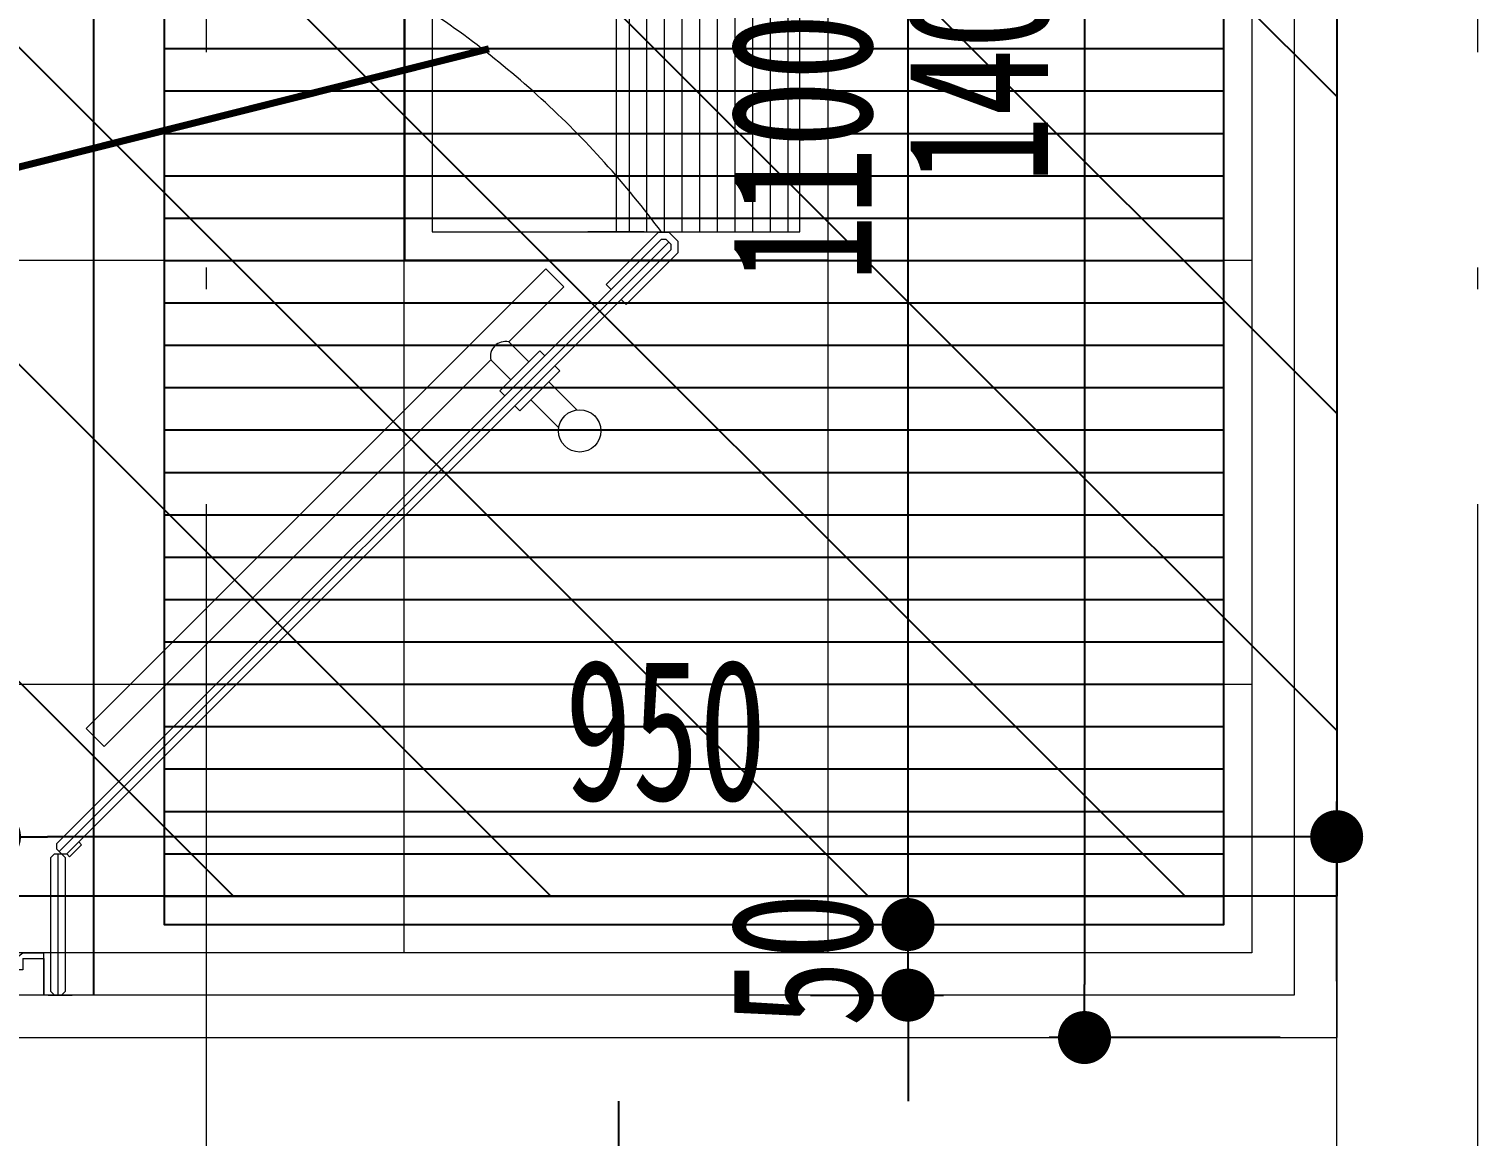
# Model space of a CAD drawing. Header units: millimetres. Extents: x 815519 to 890079, y 147095 to 251022.
# Drawn here: x 875116 to 876142, y 214548 to 215332 of the extents above; entities that cross this region are included whole.
import ezdxf

# ---------------------------------------------------------------- set-up
doc = ezdxf.new("R2010")
doc.units = ezdxf.units.MM
doc.header["$LTSCALE"] = 1000
for name, pattern in [('DASH', [0.35, 0.25, -0.1]), ('DASHDOT', [1, 0.5, -0.25, 0, -0.25]), ('DOTE', [61.468, 50.8, -5.08, 0.508, -5.08]), ('HIDDEN2', [0.1875, 0.125, -0.0625])]:
    doc.linetypes.add(name, pattern=pattern)
doc.layers.get('Defpoints').update_dxf_attribs({"color": 1})
for name, color, linetype in [('A-完成面尺寸标注', 53, 'Continuous'), ('FC-地面分割', 142, 'Continuous'), ('FC-材料分缝', 8, 'Continuous'), ('FLOOR_HATCH', 9, 'Continuous'), ('HOLE', 7, 'Continuous')]:
    doc.layers.add(name, color=color, linetype=linetype)
for name, color, linetype, lineweight in [('EL-线路控制', 11, 'Continuous', 0), ('FC-地面尺寸', 53, 'Continuous', 0), ('FF-DOOR', 61, 'Continuous', 0), ('FF-洁具', 32, 'Continuous', 0), ('L-梁', 91, 'DASH', 0), ('RC-天花灯具', 140, 'Continuous', 0), ('RC-天花造型', 40, 'Continuous', 0), ('S-WALL', 255, 'Continuous', 0), ('S-装饰完成线', 30, 'Continuous', 0), ('S-轴线', 149, 'DOTE', 0), ('S-门套', 141, 'Continuous', 0)]:
    doc.layers.add(name, color=color, linetype=linetype, lineweight=lineweight)
doc.styles.add('TH-STYLE1', font='', dxfattribs={"width": 0.7})
doc.styles.get('TH-STYLE1').set_extended_font_data('STFangsong')
doc.dimstyles.new('[布局]1：50', dxfattribs={"dimtxt": 2, "dimasz": 0.75, "dimexe": 0.5, "dimexo": 0.8, "dimgap": 0.5, "dimtad": 1, "dimdec": 0, "dimlfac": 50, "dimrnd": 5, "dimdsep": 46, "dimtxsty": 'TH-STYLE1', "dimblk": 'DOT', "dimcen": 1, "dimdle": 0.5, "dimclrd": 53, "dimclre": 53, "dimclrt": 53, "dimadec": 0, "dimazin": 0, "dimtfac": 1, "dimtdec": 0, "dimtix": 1, "dimtmove": 2, "dimatfit": 3, "dimldrblk": 'HBA_DIMENSION_TICK-天华', "dimfxl": 3, "dimfxlon": 1, "dimarcsym": 0})

# ---------------------------------------------------------------- blocks, each defined once
blk = doc.blocks.new('*U68')
at = {"ltscale": 0.3}
for p, q in [((25, 300), (10, 300)), ((10, 270), (10, 300)), ((46.1, 284), (25, 300)), ((10, 296), (10, 270)), ((25, 296), (10, 296)), ((10, 270), (10, 296)), ((22.6, 296), (22.6, 296)), ((25, 296), (25, 288)), ((25, 288), (33, 288)), ((33, 288), (33, 280)), ((33, 280), (57, 280)), ((60, 284), (46.1, 284)), ((60, 277), (57, 280)), ((65, 279), (60, 284)), ((60, 270), (60, 277)), ((65, 270), (65, 279)), ((10, 270), (60, 270)), ((10, 270), (65, 270)), ((45, 120), (45, 270)), ((55, 120), (55, 270)), ((75, 270), (65, 270)), ((75, 217), (75, 270)), ((75, 227), (78.6, 227)), ((78.6, 222), (78.6, 227)), ((81.4, 227), (85, 227)), ((81.4, 222), (81.4, 227)), ((85, 227), (85, 187)), ((65, 217), (65, 197)), ((75, 217), (65, 217)), ((78.6, 222), (81.4, 222)), ((65, 197), (75, 197)), ((75, 120), (75, 197)), ((85, 187), (75, 187)), ((10, 120), (10, 90)), ((10, 120), (60, 120)), ((10, 94), (10, 120)), ((10, 120), (65, 120)), ((10, 120), (10, 94)), ((60, 113), (57, 110)), ((60, 120), (60, 113)), ((75, 120), (65, 120)), ((65, 120), (65, 111)), ((46.1, 106), (25, 90)), ((33, 102), (33, 110)), ((33, 110), (57, 110)), ((60, 106), (46.1, 106)), ((65, 111), (60, 106)), ((25, 94), (10, 94)), ((22.6, 94), (22.6, 94)), ((25, 94), (25, 102)), ((25, 102), (33, 102)), ((25, 90), (10, 90))]:
    blk.add_line(p, q, dxfattribs=at)
blk.add_arc((80, 227), 3, 0, 180, dxfattribs=at)
blk = doc.blocks.new('wgwegwevberr')
at = {"layer": 'L-梁', "linetype": 'DASH'}
for p, q in [((845712.3, 142143.9), (845712.3, 145043.9)), ((845712.3, 143443.9), (848112.3, 143443.9))]:
    blk.add_line(p, q, dxfattribs=at)
blk = doc.blocks.new('_Dot')
at = {"color": 33, "linetype": 'ByBlock', "lineweight": -2}
blk.add_line((-0.5, 0), (-1, 0), dxfattribs=at)
at = {"color": 33, "linetype": 'ByBlock', "const_width": 0.5}
blk.add_lwpolyline([(-0.25, 0, 1), (0.25, 0, 1)], format="xyb", close=True, dxfattribs=at)
blk = doc.blocks.new('*D1168')
at = {"layer": 'A-完成面尺寸标注', "color": 53, "lineweight": -2, "ltscale": 0.5, "transparency": 16777216}
for p, q in [((876001.8, 216017.4), (875838.3, 216017.4)), ((875863.3, 215979.9), (875863.3, 214655)), ((876001.8, 214617.5), (875838.3, 214617.5))]:
    blk.add_line(p, q, dxfattribs=at)
at = {"layer": 'Defpoints', "color": 0, "ltscale": 0.5, "transparency": 16777216}
for p in [(876041.8, 216017.4, 6.9), (875863.3, 214617.5), (876041.8, 214617.5, 6.9)]:
    blk.add_point(p, dxfattribs=at)
at = {"layer": 'A-完成面尺寸标注', "color": 53, "lineweight": -2, "ltscale": 0.5, "transparency": 16777216, "xscale": 37.49999999999999, "yscale": 37.49999999999999, "zscale": 37.49999999999999}
for p, rotation in [((875863.3, 216017.4), 90), ((875863.3, 214617.5), 270)]:
    blk.add_blockref('_Dot', p, dxfattribs=dict(at, rotation=rotation))
at = {"layer": 'A-完成面尺寸标注', "color": 53, "ltscale": 0.5, "transparency": 16777216, "insert": (875788.3, 215317.5), "char_height": 100, "attachment_point": 5, "rotation": 90, "style": 'TH-STYLE1'}
blk.add_mtext('1400', dxfattribs=at)
blk = doc.blocks.new('HBA_DIMENSION_TICK-天华')
at = {"color": 50, "linetype": 'ByBlock'}
for points in [[(-72.714, 62.307), (-54.906, 79.963), (-12, -0.037), (0, 0)], [(-72.714, -62.307), (-54.906, -79.963), (-12, 0.037), (0, 0)]]:
    blk.add_solid(points, dxfattribs=at)
blk = doc.blocks.new('*D1169')
at = {"layer": 'A-完成面尺寸标注', "color": 53, "lineweight": -2, "ltscale": 0.5, "transparency": 16777216}
for p, q in [((875091.8, 214687.5), (875091.8, 214784.7)), ((876041.8, 214657.5), (876041.8, 214784.7)), ((876004.3, 214759.7), (875129.3, 214759.7))]:
    blk.add_line(p, q, dxfattribs=at)
at = {"layer": 'Defpoints', "color": 0, "ltscale": 0.5, "transparency": 16777216}
for p in [(875091.8, 214759.7), (875091.8, 214647.5, 6.9), (876041.8, 214617.5, 6.9)]:
    blk.add_point(p, dxfattribs=at)
at = {"layer": 'A-完成面尺寸标注', "color": 53, "lineweight": -2, "ltscale": 0.5, "transparency": 16777216, "xscale": 37.49999999999999, "yscale": 37.49999999999999, "zscale": 37.49999999999999, "rotation": 180}
blk.add_blockref('_Dot', (875091.8, 214759.7), dxfattribs=at)
at = {"layer": 'A-完成面尺寸标注', "color": 53, "lineweight": -2, "ltscale": 0.5, "transparency": 16777216, "xscale": 37.49999999999999, "yscale": 37.49999999999999, "zscale": 37.49999999999999}
blk.add_blockref('_Dot', (876041.8, 214759.7), dxfattribs=at)
at = {"layer": 'A-完成面尺寸标注', "color": 53, "ltscale": 0.5, "transparency": 16777216, "insert": (875566.8, 214834.7), "char_height": 100, "attachment_point": 5, "style": 'TH-STYLE1'}
blk.add_mtext('950', dxfattribs=at)
blk = doc.blocks.new('*D1262')
at = {"layer": 'Defpoints', "color": 0, "transparency": 16777216}
for p in [(875629.4, 214697.5), (875738.4, 214697.5), (875629.4, 214647.5)]:
    blk.add_point(p, dxfattribs=at)
at = {"layer": 'FC-地面尺寸', "color": 53, "lineweight": -2, "transparency": 16777216}
for p, q in [((875738.4, 214735), (875738.4, 214772.5)), ((875669.4, 214697.5), (875763.4, 214697.5)), ((875738.4, 214647.5), (875738.4, 214697.5)), ((875669.4, 214647.5), (875763.4, 214647.5)), ((875738.4, 214610), (875738.4, 214572.5))]:
    blk.add_line(p, q, dxfattribs=at)
at = {"layer": 'FC-地面尺寸', "color": 53, "lineweight": -2, "transparency": 16777216, "xscale": 37.49999999999999, "yscale": 37.49999999999999, "zscale": 37.49999999999999}
for p, rotation in [((875738.4, 214697.5), 270), ((875738.4, 214647.5), 90)]:
    blk.add_blockref('_Dot', p, dxfattribs=dict(at, rotation=rotation))
at = {"layer": 'FC-地面尺寸', "color": 53, "transparency": 16777216, "insert": (875663.4, 214672.5), "char_height": 100, "attachment_point": 5, "rotation": 90, "style": 'TH-STYLE1'}
blk.add_mtext('50', dxfattribs=at)
blk = doc.blocks.new('*D1263')
at = {"layer": 'Defpoints', "color": 0, "transparency": 16777216}
for p in [(875633.7, 215797.4), (875738.4, 215797.4), (875629.4, 214697.5)]:
    blk.add_point(p, dxfattribs=at)
at = {"layer": 'FC-地面尺寸', "color": 53, "lineweight": -2, "transparency": 16777216}
for p, q in [((875673.7, 215797.4), (875763.4, 215797.4)), ((875738.4, 214735), (875738.4, 215759.9)), ((875669.4, 214697.5), (875763.4, 214697.5))]:
    blk.add_line(p, q, dxfattribs=at)
at = {"layer": 'FC-地面尺寸', "color": 53, "lineweight": -2, "transparency": 16777216, "xscale": 37.49999999999999, "yscale": 37.49999999999999, "zscale": 37.49999999999999}
for p, rotation in [((875738.4, 215797.4), 90), ((875738.4, 214697.5), 270)]:
    blk.add_blockref('_Dot', p, dxfattribs=dict(at, rotation=rotation))
at = {"layer": 'FC-地面尺寸', "color": 53, "transparency": 16777216, "insert": (875663.4, 215247.5), "char_height": 100, "attachment_point": 5, "rotation": 90, "style": 'TH-STYLE1'}
blk.add_mtext('1100', dxfattribs=at)
blk = doc.blocks.new('*D1355')
at = {"layer": 'Defpoints', "color": 0, "transparency": 16777216}
for p in [(875381.8, 214497.5), (875381.8, 214347.5), (875533.6, 214347.5)]:
    blk.add_point(p, dxfattribs=at)
at = {"layer": 'FC-地面尺寸', "color": 53, "lineweight": -2, "transparency": 16777216}
for p, q in [((875533.6, 214535), (875533.6, 214572.5)), ((875421.8, 214497.5), (875558.6, 214497.5)), ((875533.6, 214497.5), (875533.6, 214347.5)), ((875421.8, 214347.5), (875558.6, 214347.5)), ((875533.6, 214310), (875533.6, 214272.5))]:
    blk.add_line(p, q, dxfattribs=at)
at = {"layer": 'FC-地面尺寸', "color": 53, "lineweight": -2, "transparency": 16777216, "xscale": 37.49999999999999, "yscale": 37.49999999999999, "zscale": 37.49999999999999}
for p, rotation in [((875533.6, 214497.5), 270), ((875533.6, 214347.5), 90)]:
    blk.add_blockref('_Dot', p, dxfattribs=dict(at, rotation=rotation))
at = {"layer": 'FC-地面尺寸', "color": 53, "transparency": 16777216, "insert": (875458.6, 214422.5), "char_height": 100, "attachment_point": 5, "rotation": 90, "style": 'TH-STYLE1'}
blk.add_mtext('150', dxfattribs=at)
blk = doc.blocks.new('A户型左模型')
at = {"layer": 'FLOOR_HATCH'}
h = blk.add_hatch(dxfattribs=at)
h.set_pattern_fill('ANSI31', color=256, scale=100, style=0)
h.set_pattern_definition([(45, (0, 0), (-112.2532, 112.2532), [])])
h.paths.add_polyline_path([(670918.3, -222328), (670918.3, -220728), (668518.3, -220728), (668518.3, -222328)])
at = {"layer": 'HOLE', "linetype": 'Continuous'}
blk.add_lwpolyline([(670918.3, -222328), (670918.3, -220728), (668518.3, -220728), (668518.3, -222328), (670918.3, -222328)], dxfattribs=at)
blk = doc.blocks.new('A$C197E678A')
h = blk.add_hatch()
h.set_pattern_fill('ANSI31', color=8, scale=100, angle=45)
h.set_pattern_definition([(90, (0, 0), (-12.5, 3e-15), [])])
h.paths.add_polyline_path([(20, 280.6), (150.3, 280.6), (150.3, 20), (20, 20)])
blk.add_line((0, 0), (0, 300))
at = {"color": 8}
blk.add_line((150.3, 280.6), (150.3, 20), dxfattribs=at)
blk.add_line((150.3, 280.6), (150.3, 20), dxfattribs=at)
blk.add_lwpolyline([(300, 0), (0, 0), (0, 300), (300, 300)], close=True)
for points in [[(150.3, 20), (20, 20), (20, 280.6), (150.3, 280.6)], [(170.3, 280.6), (130.3, 280.6)], [(150.3, 280.6), (280.6, 280.6), (280.6, 20), (150.3, 20)], [(130.3, 20), (170.3, 20)]]:
    blk.add_lwpolyline(points, dxfattribs=at)

msp = doc.modelspace()

# ---------------------------------------------------------------- linework, layer by layer
at = {"layer": 'EL-线路控制', "linetype": 'DASHDOT', "ltscale": 0.1, "const_width": 5}
msp.add_lwpolyline([(874117.5, 214984.1), (875441.8, 215317.5)], dxfattribs=at)
at = {"layer": 'FC-地面分割', "color": 142, "ltscale": 0.5}
msp.add_line((875161.8, 215987.4), (875161.8, 214647.5), dxfattribs=at)
msp.add_lwpolyline([(875961.8, 215797.4), (875211.8, 215797.4), (875211.8, 214697.5), (875961.8, 214697.5)], close=True, dxfattribs=at)
at = {"layer": 'FC-材料分缝', "color": 250, "ltscale": 0.5}
for p, q in [((875961.8, 215317.4), (875211.8, 215317.4)), ((875961.8, 215287.4), (875211.8, 215287.4)), ((875961.8, 215257.4), (875211.8, 215257.4)), ((875961.8, 215227.4), (875211.8, 215227.4)), ((875961.8, 215197.4), (875211.8, 215197.4)), ((875961.8, 215167.4), (875211.8, 215167.4)), ((875961.8, 215137.4), (875211.8, 215137.4)), ((875961.8, 215107.4), (875211.8, 215107.4)), ((875961.8, 215077.4), (875211.8, 215077.4)), ((875961.8, 215047.4), (875211.8, 215047.4)), ((875961.8, 215017.4), (875211.8, 215017.4)), ((875961.8, 214987.4), (875211.8, 214987.4)), ((875961.8, 214957.4), (875211.8, 214957.4)), ((875961.8, 214927.4), (875211.8, 214927.4)), ((875961.8, 214897.4), (875211.8, 214897.4)), ((875961.8, 214867.4), (875211.8, 214867.4)), ((875961.8, 214837.4), (875211.8, 214837.4)), ((875961.8, 214807.4), (875211.8, 214807.4)), ((875961.8, 214777.4), (875211.8, 214777.4)), ((875961.8, 214747.4), (875211.8, 214747.4)), ((875961.8, 214717.4), (875211.8, 214717.4))]:
    msp.add_line(p, q, dxfattribs=at)
at = {"layer": 'FF-DOOR', "color": 250, "ltscale": 85}
msp.add_line((875137.6, 214749.3), (875569, 215180.7), dxfattribs=at)
at = {"layer": 'FF-DOOR', "color": 8}
for p, q in [((875524.8, 215150.6), (875528.3, 215147.1)), ((875535.4, 215140), (875538.9, 215136.5)), ((875169.4, 214823.5), (875443.1, 215097.2))]:
    msp.add_line(p, q, dxfattribs=at)
at = {"layer": 'FF-DOOR', "color": 250}
msp.add_line((875136.9, 214647.5), (875136.9, 214747.5), dxfattribs=at)
at = {"layer": 'FF-DOOR', "color": 8}
for points in [[(875538.9, 215136.5), (875575.7, 215173.3), (875575.7, 215181), (875569.3, 215187.4), (875561.6, 215187.4), (875524.8, 215150.6)], [(875169.4, 214823.5), (875169.4, 214823.5), (875156.7, 214836.3), (875482, 215161.6), (875494.7, 215148.9), (875455.8, 215110)], [(875457.2, 215083.1), (875443.1, 215097.2)], [(875484.1, 215081.7), (875503.9, 215061.9)], [(875471.4, 215069), (875491.2, 215049.2)], [(875491.2, 215049.2), (875471.4, 215069)]]:
    msp.add_lwpolyline(points, dxfattribs=at)
at = {"layer": 'FF-DOOR'}
for points in [[(875142.9, 214747.5), (875570.7, 215175.4), (875570.7, 215178.9), (875567.2, 215182.4), (875563.7, 215182.4), (875135.8, 214754.6), (875135.8, 214751.1), (875139.3, 214747.5), (875142.9, 214747.5)], [(875141.8, 214745), (875141.8, 214650), (875139.3, 214647.5), (875134.3, 214647.5), (875131.8, 214650), (875131.8, 214745), (875134.3, 214747.5), (875139.3, 214747.5), (875141.8, 214745)]]:
    msp.add_lwpolyline(points, dxfattribs=at)
at = {"layer": 'FF-DOOR', "color": 8}
msp.add_lwpolyline([(875470, 215095.8), (875455.8, 215110, 0.555556), (875443.1, 215097.2), (875457.2, 215083.1)], format="xyb", dxfattribs=at)
for points in [[(875481.3, 215100.1), (875453, 215071.8), (875449.5, 215075.3), (875477.7, 215103.6)], [(875488.4, 215093), (875460.1, 215064.7), (875463.6, 215061.2), (875491.9, 215089.5)], [(875151.4, 214756), (875153.5, 214753.9), (875145, 214745.4), (875142.9, 214747.5)]]:
    msp.add_lwpolyline(points, close=True, dxfattribs=at)
msp.add_circle((875506, 215047), 15, dxfattribs=at)
at = {"layer": 'FF-DOOR', "color": 250, "linetype": 'HIDDEN2', "ltscale": 33}
msp.add_arc((875028.6, 214790.8), 666.4, 36.5264, 80.2124, dxfattribs=at)
at = {"layer": 'FF-洁具'}
msp.add_line((875161.9, 214647.5), (875161.8, 215987.4), dxfattribs=at)
at = {"layer": 'RC-天花造型', "color": 250, "ltscale": 0.5}
for p, q in [((875381.8, 214677.5), (875381.8, 215957.4)), ((875681.8, 214677.5), (875681.8, 215957.4)), ((875981.8, 215167.5), (873701.8, 215167.5)), ((875981.8, 214867.5), (873701.8, 214867.5))]:
    msp.add_line(p, q, dxfattribs=at)
at = {"layer": 'RC-天花造型', "color": 8, "ltscale": 0.5}
msp.add_lwpolyline([(873701.8, 214677.5), (873701.8, 216257.5), (875041.8, 216257.5), (875081.8, 216257.5), (875081.8, 215957.4), (875981.8, 215957.4), (875981.8, 214677.5)], close=True, dxfattribs=at)
at = {"layer": 'S-WALL'}
for p in [(876041.8, 216317.5), (875091.8, 214617.5)]:
    msp.add_line(p, (876041.8, 214617.5), dxfattribs=at)
at = {"layer": 'S-装饰完成线'}
for points in [[(874291.8, 214617.5), (874291.8, 214647.4), (873671.8, 214647.5), (873671.8, 216287.5), (875041.8, 216287.5), (875111.8, 216287.5), (875111.8, 215987.4), (876011.8, 215987.4), (876011.8, 214647.5), (875091.8, 214647.5), (875091.8, 214617.5)], [(875129.8, 214647.5), (875146.9, 214647.5)]]:
    msp.add_lwpolyline(points, dxfattribs=at)
at = {"layer": 'S-轴线', "linetype": 'DOTE', "ltscale": 0.03}
for p, q in [((875241.8, 207938.9), (875241.8, 219864.7)), ((876141.8, 207938.9), (876141.8, 219864.7))]:
    msp.add_line(p, q, dxfattribs=at)

# ---------------------------------------------------------------- block references
at = {"layer": 'L-梁', "color": 7, "xscale": -1}
for name, p in [('wgwegwevberr', (1721754.1, 71273.6)), ('A户型左模型', (1544560.1, 437045.5))]:
    msp.add_blockref(name, p, dxfattribs=at)
at = {"layer": 'RC-天花灯具', "xscale": -0.9984077096397209, "yscale": 0.9984077096397209, "zscale": 0.9984077096397209}
msp.add_blockref('A$C197E678A', (875681.8, 215168), dxfattribs=at)
at = {"layer": 'S-门套', "ltscale": 0.3, "xscale": -1}
msp.add_blockref('*U68', (875136.8, 214377.4), dxfattribs=at)

# ---------------------------------------------------------------- dimensions: what is measured, and where the dimension line sits
at = {"layer": 'A-完成面尺寸标注', "ltscale": 0.5}
for base, p1, p2, angle, picture, middle in [((875863.3, 214617.5, -6.9), (876041.8, 216017.4), (876041.8, 214617.5), 90, '*D1168', (875788.3, 215317.5, -6.9)), ((875091.8, 214759.7, -6.9), (876041.8, 214617.5), (875091.8, 214647.5), 180, '*D1169', (875566.8, 214834.7, -6.9))]:
    dim = msp.add_linear_dim(base=base, p1=p1, p2=p2, angle=angle, dimstyle='[布局]1：50', override={"dimscale": 50, "dimlfac": 1}, dxfattribs=at)
    dim.commit()
    dim.dimension.update_dxf_attribs({"geometry": picture, "text_midpoint": middle})
at = {"layer": 'FC-地面尺寸'}
for base, p1, p2, override, picture, middle in [((875738.4, 215797.4, -6.9), (875629.4, 214697.5, -6.9), (875633.7, 215797.4, -6.9), {"dimscale": 50, "dimlfac": 1, "dimarcsym": 1}, '*D1263', (875663.4, 215247.5, -6.9)), ((875738.4, 214697.5, -6.9), (875629.4, 214647.5, -6.9), (875629.4, 214697.5, -6.9), {"dimscale": 50, "dimlfac": 1, "dimarcsym": 1}, '*D1262', (875663.4, 214672.5, -6.9)), ((875533.6, 214347.5, -6.9), (875381.8, 214497.5, -6.9), (875381.8, 214347.5, -6.9), {"dimscale": 50, "dimlfac": 1}, '*D1355', (875458.6, 214422.5, -6.9))]:
    dim = msp.add_linear_dim(base=base, p1=p1, p2=p2, angle=90, dimstyle='[布局]1：50', override=override, dxfattribs=at)
    dim.commit()
    dim.dimension.update_dxf_attribs({"geometry": picture, "text_midpoint": middle})

doc.saveas('drawing.dxf')
